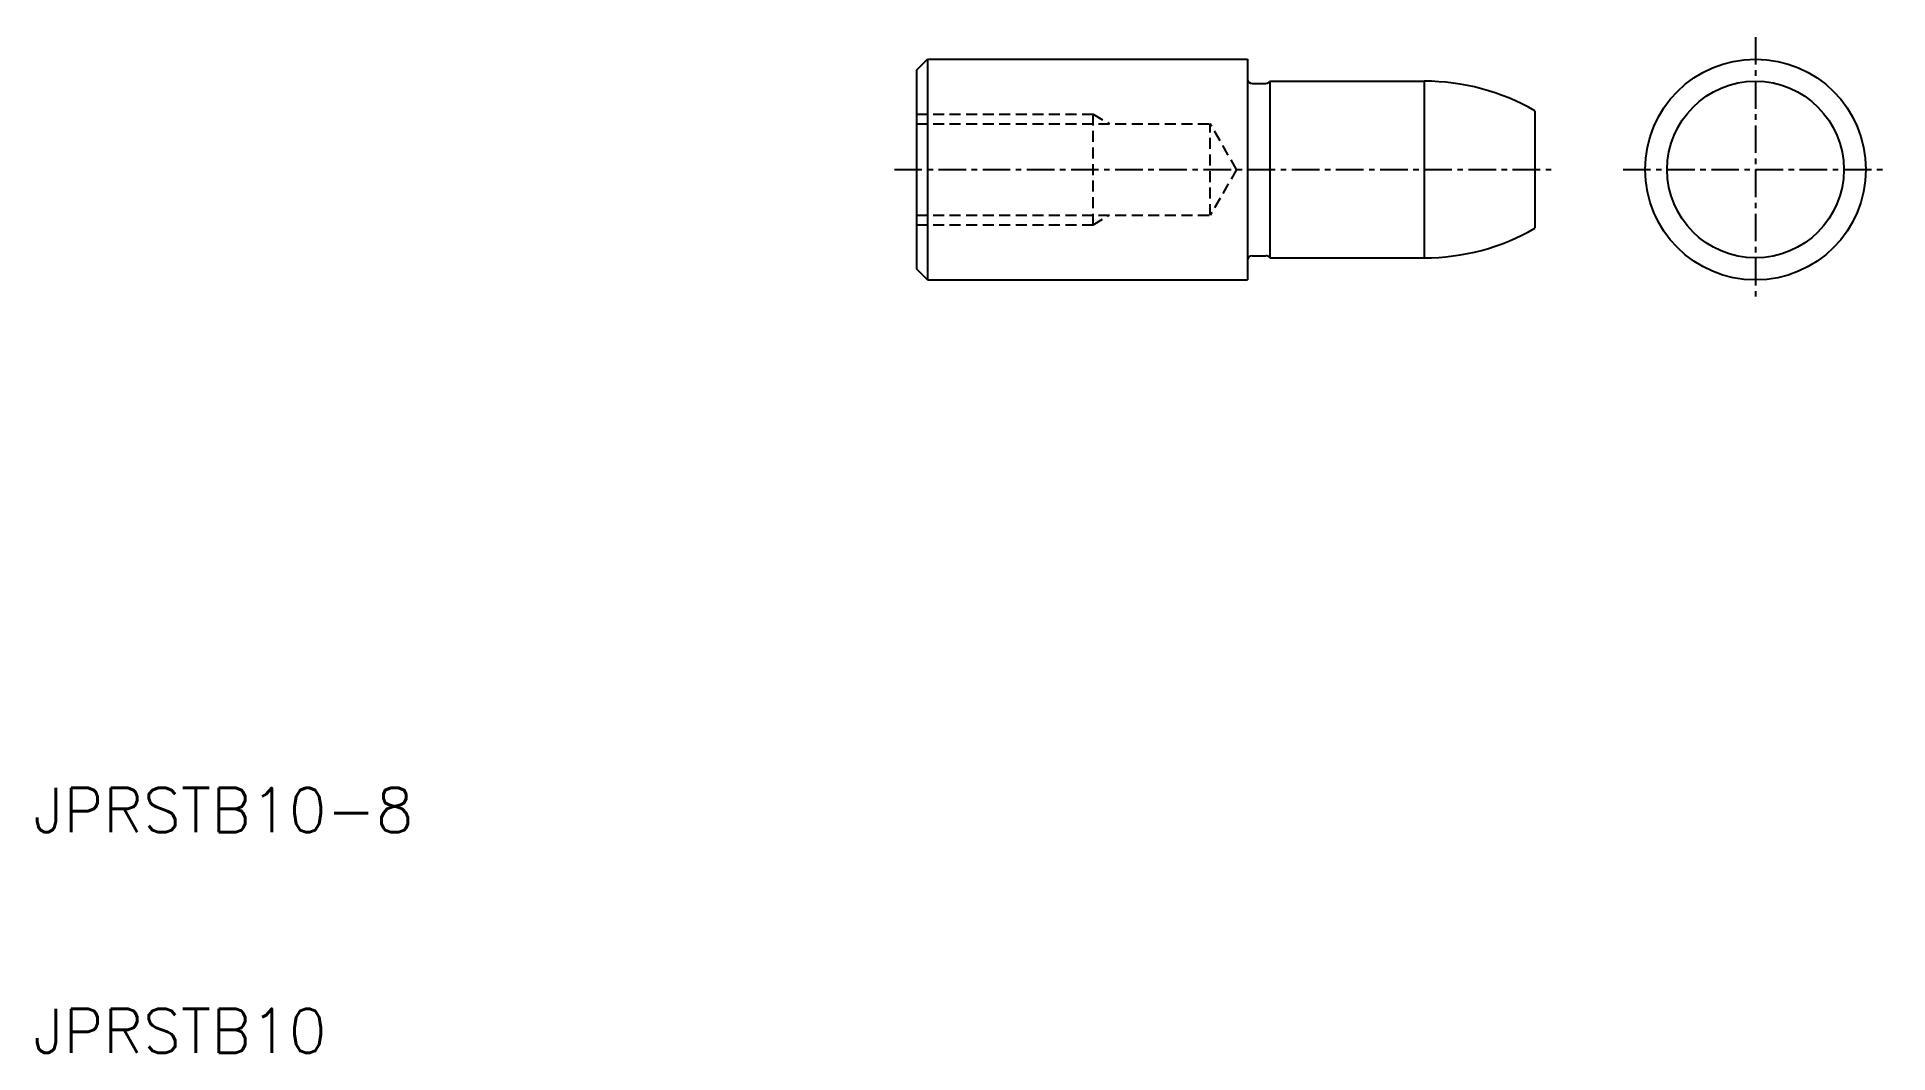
# Model space of a CAD drawing. Extents: x 10.2 to 94, y 10 to 56.
import ezdxf

# ---------------------------------------------------------------- set-up
doc = ezdxf.new("R2010")
doc.units = 0
doc.linetypes.add('CENTER', pattern=[2, 1.25, -0.25, 0.25, -0.25])
doc.linetypes.add('DASHED', pattern=[0.75, 0.5, -0.25])
doc.layers.get('0').update_dxf_attribs({"linetype": 'CONTINUOUS'})
doc.layers.add('CENTER', color=1, linetype='CENTER')
doc.styles.get("Standard").update_dxf_attribs({"font": 'txt.shx'})

msp = doc.modelspace()

# ---------------------------------------------------------------- linework, layer by layer
at = {"color": 7, "linetype": 'CONTINUOUS'}
for p, q in [((50, 54.5), (50.5, 55)), ((50, 54.5), (50, 45.5)), ((50.5, 55), (65, 55)), ((50.5, 55), (50.5, 45)), ((65, 55), (65, 45)), ((65.2, 53.9), (65.827, 53.9)), ((66, 54), (73, 54)), ((66, 54), (66, 46)), ((73, 54), (73, 46)), ((78, 52.66), (78, 47.34)), ((50.5, 45), (50, 45.5)), ((65.2, 46.1), (65.827, 46.1)), ((66, 46), (73, 46)), ((50.5, 45), (65, 45))]:
    msp.add_line(p, q, dxfattribs=at)
at = {"color": 3, "linetype": 'DASHED'}
for p, q in [((50, 52.5), (58, 52.5)), ((50, 52.067), (63.307, 52.067)), ((58, 47.5), (58, 52.5)), ((58, 52.5), (58.75, 52.067)), ((64.5, 50), (63.307, 52.067)), ((63.307, 47.933), (63.307, 52.067)), ((64.5, 50), (63.307, 47.933)), ((50, 47.933), (63.307, 47.933)), ((58, 47.5), (58.75, 47.933)), ((50, 47.5), (58, 47.5))]:
    msp.add_line(p, q, dxfattribs=at)
at = {"color": 7, "linetype": 'CONTINUOUS'}
for radius in [5, 4]:
    msp.add_circle((88, 50), radius, dxfattribs=at)
for centre, radius, start, end in [((65.2, 54.1), 0.2, 180, 270), ((65.827, 54.1), 0.2, 270, 330), ((73, 44), 10, 60, 90), ((73, 56), 10, 270, 300), ((65.2, 45.9), 0.2, 90, 180), ((65.827, 45.9), 0.2, 30, 90)]:
    msp.add_arc(centre, radius, start, end, dxfattribs=at)
at = {"layer": 'CENTER', "color": 1, "linetype": 'CENTER'}
for p, q in [((88, 56), (88, 44)), ((49, 50), (79, 50)), ((82, 50), (94, 50))]:
    msp.add_line(p, q, dxfattribs=at)

# ---------------------------------------------------------------- texts
at = {"color": 7, "linetype": 'CONTINUOUS'}
for s, p in [('JPRSTB10-8', (10, 20)), ('JPRSTB10', (10, 10))]:
    msp.add_text(s, height=2, dxfattribs=at).set_placement(p)

doc.saveas('drawing.dxf')
